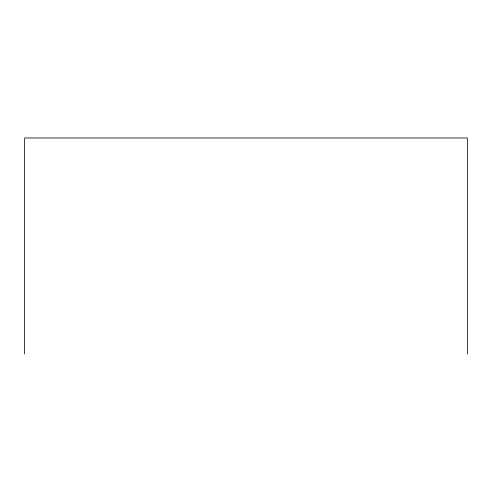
<?xml version="1.0" encoding="UTF-8"?>
<svg xmlns="http://www.w3.org/2000/svg" width="492" height="492" viewBox="0 0 492 492"><rect width="100%" height="100%" fill="white"/><g stroke="black" fill="none" stroke-linecap="round" stroke-linejoin="round"><path stroke-width="0.74" d="M467.4 354.019L467.4 137.981L24.6 137.981L24.6 354.019"/></g></svg>
